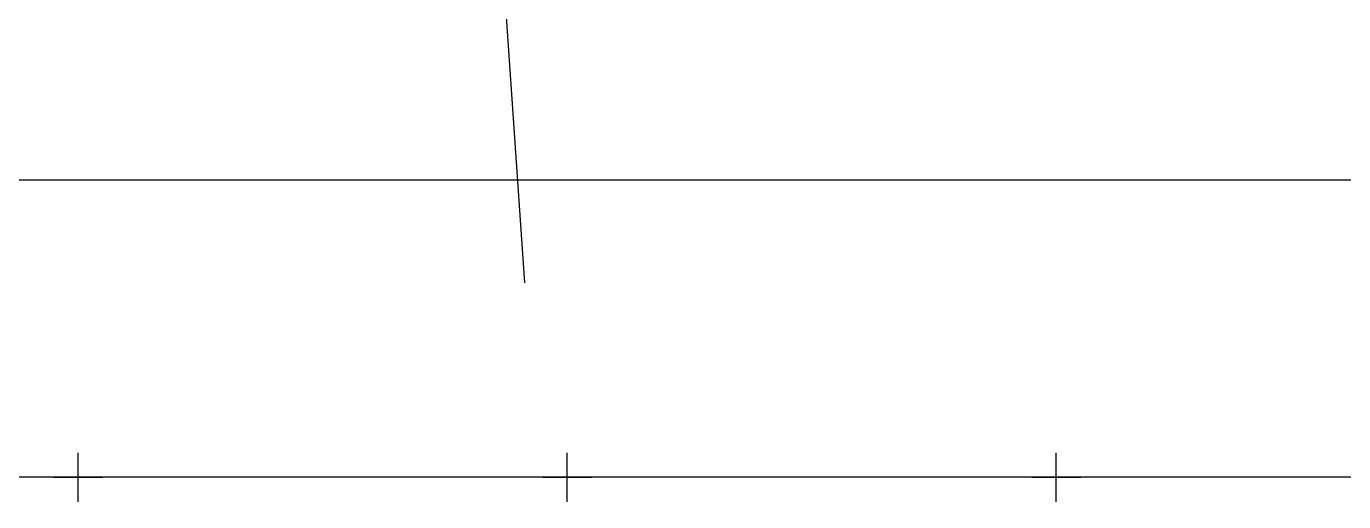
# Model space of a CAD drawing. Extents: x 501830 to 502977, y 299930 to 300245.
# Drawn here: x 501994.7 to 502129.4, y 299997.5 to 300046.1 of the extents above; entities that cross this region are included whole.
import ezdxf

# ---------------------------------------------------------------- set-up
doc = ezdxf.new("R2010")
doc.units = 0
doc.layers.add('TK', color=7, linetype='Continuous')
doc.layers.add('道路红线', color=11, linetype='Continuous', lineweight=30)

# ---------------------------------------------------------------- blocks, each defined once
blk = doc.blocks.new('acfgw')
at = {"color": 4}
for p, q in [((0, -5), (0, 5)), ((-5, 0), (5, 0))]:
    blk.add_line(p, q, dxfattribs=at)
blk = doc.blocks.new('300框2')
at = {"color": 40}
blk.add_line((0, -145), (245.4, -145), dxfattribs=at)

msp = doc.modelspace()

# ---------------------------------------------------------------- linework, layer by layer
at = {"linetype": 'Continuous'}
msp.add_lwpolyline([(501950, 300200), (502700, 300200), (502700, 300000), (501950, 300000)], close=True, dxfattribs=at)
at = {"layer": '道路红线', "color": 40}
msp.add_line((502045.65, 300019.88), (502042.84, 300061.07), dxfattribs=at)

# ---------------------------------------------------------------- block references
at = {"color": 40}
msp.add_blockref('300框2', (501992.13, 300175.43), dxfattribs=at)
at = {"layer": 'TK', "linetype": 'Continuous', "xscale": 0.5, "yscale": 0.5}
for p in [(502000, 300000), (502050, 300000), (502100, 300000)]:
    msp.add_blockref('acfgw', p, dxfattribs=at)

doc.saveas('drawing.dxf')
